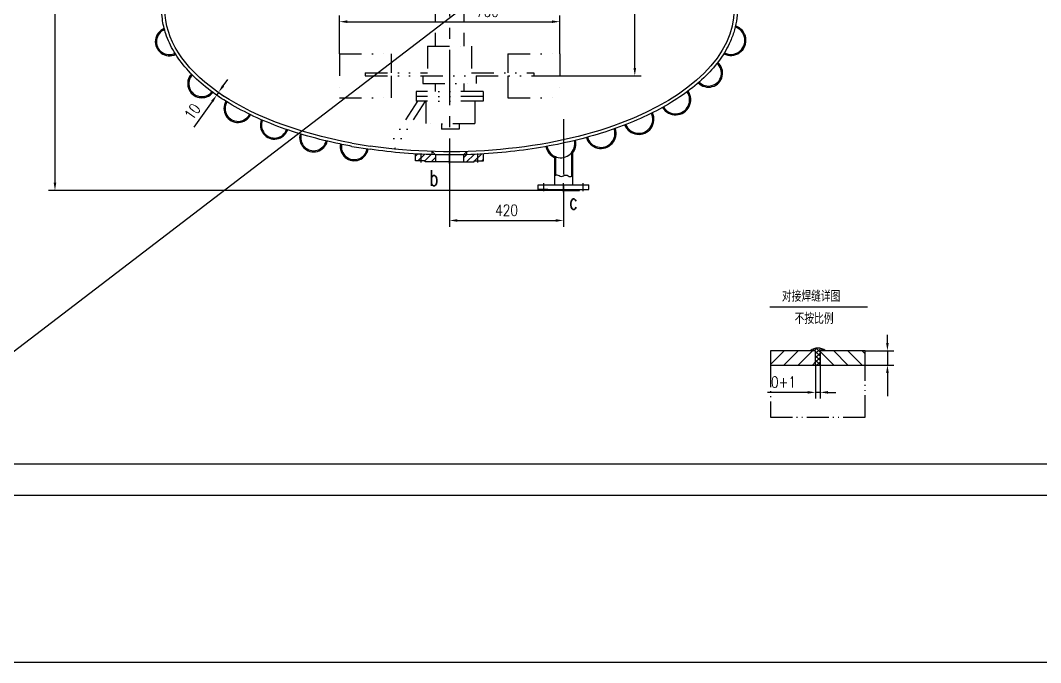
# Model space of a CAD drawing. Header units: millimetres. Extents: x -1762 to 42666, y -863 to 15979.
# Drawn here: x 397 to 3624, y -629 to 1402 of the extents above; entities that cross this region are included whole.
import ezdxf

# ---------------------------------------------------------------- set-up
doc = ezdxf.new("R2010")
doc.units = ezdxf.units.MM
doc.header["$LTSCALE"] = 10
doc.header["$MEASUREMENT"] = 0
for name, pattern in [('CENTER', [2, 1.25, -0.25, 0.25, -0.25]), ('DASHED', [0.75, 0.5, -0.25]), ('DIVIDE', [1.25, 0.5, -0.25, 0, -0.25, 0, -0.25]), ('SDHX', [11.5, 7, -1.3, 0.3, -1.3, 0.3, -1.3])]:
    doc.linetypes.add(name, pattern=pattern)
doc.layers.get('0').update_dxf_attribs({"linetype": 'CONTINUOUS'})
doc.layers.get('DEFPOINTS').update_dxf_attribs({"linetype": 'CONTINUOUS'})
for name, color, linetype in [('1轮廓实线层', 7, 'CONTINUOUS'), ('2细线层', 3, 'CONTINUOUS'), ('3中心线层', 1, 'CENTER'), ('4虚线层', 6, 'DASHED'), ('5剖面线层', 2, 'CONTINUOUS'), ('6文字层', 3, 'CONTINUOUS'), ('7标注层', 4, 'CONTINUOUS'), ('9双点划线', 6, 'SDHX'), ('9双点划线层', 6, 'DIVIDE'), ('图框层', 7, 'CONTINUOUS')]:
    doc.layers.add(name, color=color, linetype=linetype)
doc.styles.add('PC_TEXTSTYLE', font='romans.shx', dxfattribs={"width": 0.8, "bigfont": 'hzfs.shx'})
doc.dimstyles.new('TH_GBDIM', dxfattribs={"dimscale": 10, "dimtxt": 3.5, "dimasz": 2.5, "dimexe": 2, "dimexo": 0, "dimgap": 1.5, "dimtad": 1, "dimdec": 0, "dimzin": 0, "dimdsep": 46, "dimtxsty": 'PC_TEXTSTYLE', "dimcen": 2.5, "dimadec": 0, "dimazin": 0, "dimtfac": 0.714286, "dimtdec": 0, "dimtmove": 0, "dimatfit": 3, "dimfxl": 0, "dimtolj": 1, "dimtzin": 0, "dimarcsym": 0})

# ---------------------------------------------------------------- blocks, each defined once
blk = doc.blocks.new('*D14')
at = {"layer": '7标注层', "color": 0, "lineweight": -2, "ltscale": 14, "transparency": 16777216}
for p, q in [((1754.5, 873.9), (1754.5, 749.3)), ((2115.1, 859.1), (2115.1, 749.3)), ((1779.5, 769.3), (2090.1, 769.3))]:
    blk.add_line(p, q, dxfattribs=at)
at = {"layer": '7标注层', "color": 0, "ltscale": 14, "transparency": 16777216}
for points in [[(1779.5, 773.5), (1779.5, 765.1), (1754.5, 769.3)], [(2090.1, 773.5), (2090.1, 765.1), (2115.1, 769.3)]]:
    blk.add_solid(points, dxfattribs=at)
at = {"layer": 'DEFPOINTS', "color": 0, "ltscale": 14, "transparency": 16777216}
for p in [(1754.5, 873.9), (2115.1, 859.1), (2115.1, 769.3)]:
    blk.add_point(p, dxfattribs=at)
at = {"layer": '7标注层', "color": 3, "ltscale": 14, "transparency": 16777216, "insert": (1934.8, 801.8), "char_height": 35, "attachment_point": 5, "style": 'PC_TEXTSTYLE'}
blk.add_mtext('\\A1;420{}{}', dxfattribs=at)
blk = doc.blocks.new('*D26')
at = {"color": 0, "linetype": 'ByBlock', "ltscale": 14, "transparency": 16777216}
for p, q in [((-10.4, -184.4), (-10.4, -290.8)), ((4.6, -184.4), (4.6, -290.8)), ((-35.4, -270.8), (-162.4, -270.8)), ((4.6, -270.8), (-10.4, -270.8)), ((29.6, -270.8), (54.6, -270.8))]:
    blk.add_line(p, q, dxfattribs=at)
for points in [[(-35.4, -266.6), (-35.4, -275), (-10.4, -270.8)], [(29.6, -266.6), (29.6, -275), (4.6, -270.8)]]:
    blk.add_solid(points, dxfattribs=at)
at = {"layer": 'DEFPOINTS', "color": 0, "linetype": 'ByBlock', "ltscale": 14, "transparency": 16777216}
for p in [(-10.4, -184.4), (4.6, -184.4), (4.6, -270.8)]:
    blk.add_point(p, dxfattribs=at)
at = {"color": 3, "linetype": 'ByBlock', "ltscale": 14, "transparency": 16777216, "insert": (-111.4, -238.3), "char_height": 35, "attachment_point": 5, "style": 'PC_TEXTSTYLE'}
blk.add_mtext('\\A1;0+1{}{}', dxfattribs=at)
blk = doc.blocks.new('*D27')
at = {"color": 0, "linetype": 'ByBlock', "ltscale": 14, "transparency": 16777216}
for p, q in [((217.3, -114.4), (217.3, -89.4)), ((147.1, -139.4), (237.3, -139.4)), ((217.3, -139.4), (217.3, -184.4)), ((147.1, -184.4), (237.3, -184.4)), ((217.3, -209.4), (217.3, -282.6))]:
    blk.add_line(p, q, dxfattribs=at)
for points in [[(213.1, -114.4), (221.5, -114.4), (217.3, -139.4)], [(213.1, -209.4), (221.5, -209.4), (217.3, -184.4)]]:
    blk.add_solid(points, dxfattribs=at)
at = {"layer": 'DEFPOINTS', "color": 0, "linetype": 'ByBlock', "ltscale": 14, "transparency": 16777216}
for p in [(147.1, -139.4), (217.3, -139.4), (147.1, -184.4)]:
    blk.add_point(p, dxfattribs=at)
at = {"color": 3, "linetype": 'ByBlock', "ltscale": 14, "transparency": 16777216, "insert": (184.8, -258.7), "char_height": 35, "attachment_point": 5, "rotation": 90, "style": 'PC_TEXTSTYLE'}
blk.add_mtext('\\A1; {}{}', dxfattribs=at)
blk = doc.blocks.new('*D31')
at = {"layer": '7标注层', "color": 0, "lineweight": -2, "ltscale": 14, "transparency": 16777216}
for p, q in [((1754.5, 5334.1), (486.7, 5334.1)), ((506.7, 5309.1), (506.7, 889.1)), ((2115.1, 864.1), (486.7, 864.1))]:
    blk.add_line(p, q, dxfattribs=at)
at = {"layer": '7标注层', "color": 0, "ltscale": 14, "transparency": 16777216}
for points in [[(502.5, 5309.1), (510.8, 5309.1), (506.7, 5334.1)], [(502.5, 889.1), (510.8, 889.1), (506.7, 864.1)]]:
    blk.add_solid(points, dxfattribs=at)
at = {"layer": 'DEFPOINTS', "color": 0, "ltscale": 14, "transparency": 16777216}
for p in [(1754.5, 5334.1), (506.7, 864.1), (2115.1, 864.1)]:
    blk.add_point(p, dxfattribs=at)
at = {"layer": '7标注层', "color": 3, "ltscale": 14, "transparency": 16777216, "insert": (474.2, 3025.4), "char_height": 35, "attachment_point": 5, "rotation": 90, "style": 'PC_TEXTSTYLE'}
blk.add_mtext('\\A1;4750{}{}', dxfattribs=at)
blk = doc.blocks.new('*D35')
at = {"layer": '7标注层', "color": 0, "lineweight": -2, "ltscale": 14, "transparency": 16777216}
for p, q in [((1038.5, 1195), (1052.9, 1215.4)), ((1013.1, 1170.1), (1034.7, 1154.9)), ((1024.1, 1174.6), (1018.4, 1166.4)), ((1018.9, 1178.2), (1040.5, 1163)), ((1004, 1146), (946.1, 1064))]:
    blk.add_line(p, q, dxfattribs=at)
at = {"layer": '7标注层', "color": 0, "ltscale": 14, "transparency": 16777216}
for points in [[(1035.1, 1197.4), (1041.9, 1192.6), (1024.1, 1174.6)], [(1000.5, 1148.4), (1007.4, 1143.6), (1018.4, 1166.4)]]:
    blk.add_solid(points, dxfattribs=at)
at = {"layer": 'DEFPOINTS', "color": 0, "ltscale": 14, "transparency": 16777216}
for p in [(1013.1, 1170.1), (1018.4, 1166.4), (1018.9, 1178.2)]:
    blk.add_point(p, dxfattribs=at)
at = {"layer": '7标注层', "color": 3, "ltscale": 14, "transparency": 16777216, "insert": (941.3, 1113.5), "char_height": 35, "attachment_point": 5, "rotation": 54.8039, "style": 'PC_TEXTSTYLE'}
blk.add_mtext('\\A1;10{}{}', dxfattribs=at)
blk = doc.blocks.new('*D47')
at = {"layer": '7标注层', "color": 0, "lineweight": -2, "ltscale": 14, "transparency": 16777216}
for p, q in [((1406, 1296.4), (1406, 1418.1)), ((1431, 1398.1), (2078, 1398.1)), ((2103, 1296.4), (2103, 1418.1))]:
    blk.add_line(p, q, dxfattribs=at)
at = {"layer": '7标注层', "color": 0, "ltscale": 14, "transparency": 16777216}
for points in [[(1431, 1402.3), (1431, 1394), (1406, 1398.1)], [(2078, 1402.3), (2078, 1394), (2103, 1398.1)]]:
    blk.add_solid(points, dxfattribs=at)
at = {"layer": 'DEFPOINTS', "color": 0, "ltscale": 14, "transparency": 16777216}
for p in [(2103, 1398.1), (1406, 1296.4), (2103, 1296.4)]:
    blk.add_point(p, dxfattribs=at)
at = {"layer": '7标注层', "color": 3, "ltscale": 14, "transparency": 16777216, "insert": (1874.4, 1430.6), "char_height": 35, "attachment_point": 5, "style": 'PC_TEXTSTYLE'}
blk.add_mtext('\\A1;700{}{}', dxfattribs=at)
blk = doc.blocks.new('*D49')
at = {"layer": '7标注层', "color": 0, "lineweight": -2, "ltscale": 14, "transparency": 16777216}
for p, q in [((2071, 2226.7), (2360.3, 2226.7)), ((2340.3, 1251.7), (2340.3, 2201.7)), ((2021, 1226.7), (2360.3, 1226.7))]:
    blk.add_line(p, q, dxfattribs=at)
at = {"layer": '7标注层', "color": 0, "ltscale": 14, "transparency": 16777216}
for points in [[(2336.2, 2201.7), (2344.5, 2201.7), (2340.3, 2226.7)], [(2336.2, 1251.7), (2344.5, 1251.7), (2340.3, 1226.7)]]:
    blk.add_solid(points, dxfattribs=at)
at = {"layer": 'DEFPOINTS', "color": 0, "ltscale": 14, "transparency": 16777216}
for p in [(2071, 2226.7), (2340.3, 2226.7), (2021, 1226.7)]:
    blk.add_point(p, dxfattribs=at)
at = {"layer": '7标注层', "color": 3, "ltscale": 14, "transparency": 16777216, "insert": (2307.8, 1726.7), "char_height": 35, "attachment_point": 5, "rotation": 90, "style": 'PC_TEXTSTYLE'}
blk.add_mtext('\\A1;1000{}{}', dxfattribs=at)
blk = doc.blocks.new('*U24')
at = {"layer": '5剖面线层', "ltscale": 7}
h = blk.add_hatch(dxfattribs=at)
h.set_pattern_fill('ANSI31', color=256, scale=10, style=0)
h.set_pattern_definition([(45, (-746.158, -821.566), (-22.4506, 22.4506), [])])
h.paths.add_polyline_path([(-10.4, -184.4), (-10.4, -139.4), (-152.9, -139.4), (-152.9, -184.4)])
at = {"layer": '5剖面线层'}
h = blk.add_hatch(dxfattribs=at)
h.set_pattern_fill('ANSI37', color=256, scale=3, style=0)
h.set_pattern_definition([(45, (-2190.355, -4646.182), (-6.735192, 6.735192), []), (135, (-2190.355, -4646.182), (-6.735192, -6.735192), [])])
h.paths.add_polyline_path([(4.6, -139.4), (21.4, -139.4, 0.358906), (-26.6, -139.4), (-10.4, -139.4), (-10.4, -184.4), (4.6, -184.4)])
at = {"layer": '5剖面线层', "ltscale": 7}
h = blk.add_hatch(dxfattribs=at)
h.set_pattern_fill('ANSI31', color=256, scale=10, angle=90, style=0)
h.set_pattern_definition([(135, (-746.158, -821.566), (-22.4506, -22.4506), [])])
h.paths.add_polyline_path([(147.1, -184.4), (147.1, -139.4), (4.6, -139.4), (4.6, -184.4)])
blk.add_line((-152.9, -184.4), (-10.4, -184.4))
at = {"layer": '1轮廓实线层'}
for p, q in [((-10.4, -139.4), (-152.9, -139.4)), ((-152.9, -139.4), (-152.9, -184.4)), ((-10.4, -184.4), (-10.4, -139.4)), ((147.1, -139.4), (4.6, -139.4)), ((4.6, -139.4), (4.6, -184.4)), ((147.1, -184.4), (147.1, -139.4)), ((-152.9, -184.4), (4.6, -184.4)), ((4.6, -184.4), (147.1, -184.4))]:
    blk.add_line(p, q, dxfattribs=at)
blk.add_arc((-2.6, -168.5), 37.8, 50.5132, 129.4868, dxfattribs=at)
at = {"layer": '6文字层'}
blk.add_line((-154.6, 0), (154.6, 0), dxfattribs=at)
at = {"layer": '9双点划线'}
for p, q in [((-152.9, -184.4), (-152.9, -349.4)), ((147.1, -349.4), (147.1, -184.4)), ((-152.9, -349.4), (147.1, -349.4))]:
    blk.add_line(p, q, dxfattribs=at)
at = {"layer": 'DEFPOINTS', "color": 0, "linetype": 'ByBlock'}
for p in [(147.1, -139.4), (147.1, -184.4)]:
    blk.add_point(p, dxfattribs=at)
at = {"layer": '2细线层', "style": 'PC_TEXTSTYLE', "width": 0.8}
for s, p in [('对接焊缝详图', (-116.4, 15.8)), ('不按比例', (-76.2, -54.7))]:
    blk.add_text(s, height=35, dxfattribs=at).set_placement(p)
at = {"layer": '7标注层', "ltscale": 10}
dim = blk.add_linear_dim(base=(217.3, -139.4), p1=(147.1, -184.4), p2=(147.1, -139.4), angle=90, text=' {}{}', dimstyle='TH_GBDIM', override={"dimgap": 1.5, "dimtad": 1, "dimjust": 0, "dimse1": 0, "dimse2": 0, "dimsd1": 0, "dimsd2": 0, "dimclrt": 3, "dimtvp": 0}, dxfattribs=at)
dim.commit()
dim.dimension.update_dxf_attribs({"geometry": '*D27', "text_midpoint": (217.3, -258.7), "dimtype": 160})
dim = blk.add_linear_dim(base=(4.6, -270.8), p1=(-10.4, -184.4), p2=(4.6, -184.4), text='0+1{}{}', dimstyle='TH_GBDIM', override={"dimgap": 1.5, "dimtad": 1, "dimjust": 0, "dimse1": 0, "dimse2": 0, "dimsd1": 0, "dimsd2": 0, "dimclrt": 3, "dimtvp": 0}, dxfattribs=at)
dim.commit()
dim.dimension.update_dxf_attribs({"geometry": '*D26', "text_midpoint": (-111.4, -270.8), "dimtype": 160})

msp = doc.modelspace()

# ---------------------------------------------------------------- hatches: boundary and pattern name
at = {"layer": '5剖面线层', "ltscale": 14}
h = msp.add_hatch(dxfattribs=at)
h.set_pattern_fill('ANSI31', color=256, scale=5, style=0)
h.set_pattern_definition([(45, (-139.849, 129.064), (-11.22532, 11.22532), [])])
edge = h.paths.add_edge_path()
edge.add_line((1676.93, 957.68), (1676.93, 954.68))
edge.add_line((1676.93, 954.68), (1699.43, 954.68))
edge.add_line((1699.43, 954.68), (1709.95, 954.68))
edge.add_line((1709.95, 954.68), (1709.95, 977.23))
edge.add_spline(control_points=[(1709.95, 977.23), (1694.75, 977.6), (1679.57, 978.17), (1664.43, 978.92)], knot_values=[4.7615798, 4.7615798, 4.7615798, 4.7615798, 4.8120271, 4.8120271, 4.8120271, 4.8120271], degree=3, periodic=0)
edge.add_line((1664.43, 978.92), (1664.43, 957.68))
edge.add_line((1664.43, 957.68), (1673.43, 957.68))
edge.add_line((1673.43, 957.68), (1676.93, 957.68))
edge = h.paths.add_edge_path()
edge.add_spline(control_points=[(1664.43, 978.92), (1658.59, 979.22), (1652.75, 979.54), (1646.93, 979.88)], knot_values=[4.8120271, 4.8120271, 4.8120271, 4.8120271, 4.8314792, 4.8314792, 4.8314792, 4.8314792], degree=3, periodic=0)
edge.add_line((1646.93, 979.88), (1646.93, 957.68))
edge.add_line((1646.93, 957.68), (1655.43, 957.68))
edge.add_line((1655.43, 957.68), (1664.43, 957.68))
edge.add_line((1664.43, 957.68), (1664.43, 978.92))
edge = h.paths.add_edge_path()
edge.add_line((1831.93, 957.68), (1835.43, 957.68))
edge.add_line((1835.43, 957.68), (1844.43, 957.68))
edge.add_line((1844.43, 957.68), (1844.43, 978.92))
edge.add_spline(control_points=[(1844.43, 978.92), (1841.61, 978.78), (1838.79, 978.65), (1823.65, 977.96), (1811.31, 977.53), (1798.95, 977.23)], knot_values=[4.6128068, 4.6128068, 4.6128068, 4.6128068, 4.6221898, 4.6221898, 4.6631981, 4.6631981, 4.6631981, 4.6631981], degree=3, periodic=0)
edge.add_line((1798.95, 977.23), (1798.95, 954.68))
edge.add_line((1798.95, 954.68), (1809.43, 954.68))
edge.add_line((1809.43, 954.68), (1831.93, 954.68))
edge.add_line((1831.93, 954.68), (1831.93, 957.68))
edge = h.paths.add_edge_path()
edge.add_line((1844.43, 957.68), (1853.43, 957.68))
edge.add_line((1853.43, 957.68), (1861.93, 957.68))
edge.add_line((1861.93, 957.68), (1861.93, 979.88))
edge.add_spline(control_points=[(1861.93, 979.88), (1856.1, 979.53), (1850.27, 979.21), (1844.43, 978.92)], knot_values=[4.5933548, 4.5933548, 4.5933548, 4.5933548, 4.6128068, 4.6128068, 4.6128068, 4.6128068], degree=3, periodic=0)
edge.add_line((1844.43, 978.92), (1844.43, 957.68))

# ---------------------------------------------------------------- linework, layer by layer
at = {"ltscale": 14}
for p, q in [((1699.43, 987.52), (1709.95, 977.23)), ((1809.43, 987.52), (1798.95, 977.23))]:
    msp.add_line(p, q, dxfattribs=at)
msp.add_lwpolyline([(2086.57, 911.21, -0.0528224), (2090.58, 912.98, -0.0729934), (2093.72, 913.5, -0.1738746), (2100.68, 911.14, 0.1660823), (2107.91, 908.57, 0.1622777), (2115.07, 910.85, -0.1622777), (2122.22, 913.14, -0.1660823), (2129.45, 910.57, 0.1738746), (2136.41, 908.21, 0.0729934), (2139.55, 908.73, 0.0528224), (2143.57, 910.5)], format="xyb", dxfattribs=at)
for centre, radius, start, end in [((868.48, 1334.94), 44.5, 111.59073, 295.88974), ((868.48, 1334.94), 41, 111.59073, 295.88974), ((2643.98, 1339.18), 48, 242.62541, 71.72167), ((2643.98, 1339.18), 44.5, 242.62541, 71.72167), ((2573.51, 1235.52), 44.5, 223.56354, 49.27438), ((2573.51, 1235.52), 41, 223.56354, 49.27438), ((970.8, 1202.12), 44.5, 136.92494, 321.69186), ((970.8, 1202.12), 41, 137.13264, 321.52252), ((2469.29, 1151.36), 48, 210.92686, 34.51541), ((2469.29, 1151.36), 44.5, 210.92686, 34.51541), ((1085.52, 1123.86), 44.5, 149.35519, 333.21358), ((1085.52, 1123.86), 41, 149.45283, 333.13435), ((2352.81, 1089.6), 48, 202.50364, 25.04932), ((2352.81, 1089.6), 44.5, 202.50364, 25.04932), ((1200.84, 1071.09), 44.5, 157.62914, 340.09065), ((1200.84, 1071.09), 41, 157.7181, 340.01175), ((1324.75, 1030.92), 44.5, 163.96611, 345.82366), ((1324.75, 1030.92), 41, 164.04219, 345.75334), ((2233.16, 1045.14), 48, 196.31628, 18.31842), ((2233.16, 1045.14), 44.5, 196.31628, 18.31842), ((1453.34, 1002.92), 44.5, 169.40047, 351.25802), ((1453.34, 1002.92), 41, 169.47655, 351.1877), ((2106.25, 1012.26), 48, 191.07796, 245.788), ((2106.25, 1012.26), 44.5, 191.07796, 12.76379), ((2106.25, 1012.26), 48, 321.02185, 12.76379)]:
    msp.add_arc(centre, radius, start, end, dxfattribs=at)
at = {"ltscale": 14, "extrusion": (0, 0, -1)}
for start_param, end_param in [(5.0622612, 6.2831853), (3.1415927, 4.9956044)]:
    msp.add_ellipse((1754.45, 1436.68), major_axis=(-900, 0), ratio=0.5, start_param=start_param, end_param=end_param, dxfattribs=at)
at = {"ltscale": 14}
for points, knots in [([(1445.95, 1003.78), (1428.74, 1006.9), (1411.72, 1010.28), (1360.36, 1021.39), (1326.73, 1029.94), (1261.83, 1049.09), (1230.55, 1059.68), (1170.82, 1082.75), (1142.37, 1095.23), (1088.73, 1121.88), (1063.54, 1136.06), (1016.81, 1165.94), (995.27, 1181.63), (956.16, 1214.31), (938.59, 1231.31), (907.73, 1266.37), (894.44, 1284.45), (872.38, 1321.43), (863.61, 1340.34), (852.01, 1375.13), (848.37, 1390.94), (845.09, 1416.75), (844.45, 1426.71), (844.45, 1436.68)], [5.0601529, 5.0601529, 5.0601529, 5.0601529, 5.1207849, 5.1207849, 5.2454337, 5.2454337, 5.3700825, 5.3700825, 5.4947312, 5.4947312, 5.61938, 5.61938, 5.7440288, 5.7440288, 5.8686776, 5.8686776, 5.9933263, 5.9933263, 6.1179751, 6.1179751, 6.2195713, 6.2195713, 6.2831853, 6.2831853, 6.2831853, 6.2831853]), ([(2664.45, 1436.68), (2664.45, 1424.45), (2663.5, 1412.23), (2659.69, 1387.88), (2656.84, 1375.75), (2649.27, 1351.7), (2644.55, 1339.77), (2629.94, 1309.15), (2618.65, 1290.67), (2591.66, 1254.69), (2575.97, 1237.18), (2540.48, 1203.38), (2520.67, 1187.08), (2477.27, 1155.89), (2453.66, 1141.01), (2403.02, 1112.87), (2375.98, 1099.61), (2318.86, 1074.89), (2288.8, 1063.44), (2226.09, 1042.5), (2193.45, 1033.02), (2126.1, 1016.16), (2091.38, 1008.78), (2020.42, 996.25), (1984.16, 991.09), (1910.67, 983.07), (1873.42, 980.21), (1798.52, 976.82), (1760.86, 976.3), (1685.7, 977.59), (1648.2, 979.41), (1574.58, 985.32), (1538.46, 989.37), (1502.95, 994.5)], [3.1415927, 3.1415927, 3.1415927, 3.1415927, 3.2196291, 3.2196291, 3.2976655, 3.2976655, 3.375702, 3.375702, 3.5003508, 3.5003508, 3.6249996, 3.6249996, 3.7496483, 3.7496483, 3.8742971, 3.8742971, 3.9989459, 3.9989459, 4.1235947, 4.1235947, 4.2482434, 4.2482434, 4.3728922, 4.3728922, 4.497541, 4.497541, 4.6221898, 4.6221898, 4.7468386, 4.7468386, 4.8714873, 4.8714873, 4.9939485, 4.9939485, 4.9939485, 4.9939485])]:
    msp.add_open_spline(points, degree=3, knots=knots, dxfattribs=at)
at = {"layer": '1轮廓实线层', "ltscale": 14}
for p, q in [((-910.21, -629.25), (8552.97, 6614.39)), ((1445.91, 1003.8), (1502.99, 994.51)), ((1446.11, 1014.03), (1502.99, 1004.58)), ((1646.93, 957.68), (1646.93, 979.88)), ((1699.43, 977.52), (1699.43, 987.52)), ((1809.43, 977.51), (1809.43, 987.52)), ((1861.93, 957.68), (1861.93, 979.88)), ((2086.57, 972.35), (2086.57, 882.15)), ((2090.07, 972.35), (2090.07, 912.81)), ((2140.07, 983.33), (2140.07, 908.9)), ((2143.57, 988.01), (2143.57, 882.15)), ((1655.43, 957.68), (1646.93, 957.68)), ((1673.43, 957.68), (1655.43, 957.68)), ((1676.93, 957.68), (1673.43, 957.68)), ((1676.93, 954.68), (1676.93, 957.68)), ((1699.43, 954.68), (1676.93, 954.68)), ((1754.43, 954.68), (1699.43, 954.68)), ((1754.43, 954.68), (1809.43, 954.68)), ((1809.43, 954.68), (1831.93, 954.68)), ((1831.93, 957.68), (1835.43, 957.68)), ((1831.93, 954.68), (1831.93, 957.68)), ((1835.43, 957.68), (1853.43, 957.68)), ((1853.43, 957.68), (1861.93, 957.68)), ((2035.07, 867.15), (2035.07, 882.15)), ((2035.07, 882.15), (2043.57, 882.15)), ((2043.57, 882.15), (2061.57, 882.15)), ((2061.57, 882.15), (2085.57, 882.15)), ((2085.57, 882.15), (2195.07, 882.15)), ((2195.07, 867.15), (2195.07, 882.15)), ((2043.57, 867.15), (2035.07, 867.15)), ((2061.57, 867.15), (2043.57, 867.15)), ((2065.07, 867.15), (2061.57, 867.15)), ((2065.07, 864.15), (2065.07, 867.15)), ((2065.07, 867.15), (2168.57, 867.15)), ((2085.57, 864.15), (2065.07, 864.15)), ((2115.07, 864.15), (2085.57, 864.15)), ((2115.07, 864.15), (2144.57, 864.15)), ((2144.57, 864.15), (2165.07, 864.15)), ((2165.07, 864.15), (2165.07, 867.15)), ((2168.57, 867.15), (2186.57, 867.15)), ((2186.57, 867.15), (2195.07, 867.15)), ((8836.87, -629.25), (-910.21, -629.25))]:
    msp.add_line(p, q, dxfattribs=at)
at = {"layer": '3中心线层', "ltscale": 14}
for p, q in [((1754.45, 4949.04), (1754.45, 873.91)), ((2115.07, 1090.21), (2115.07, 785.35)), ((1664.43, 952.68), (1664.43, 981.68)), ((1754.43, 949.68), (1754.43, 981.68)), ((1844.43, 952.68), (1844.43, 981.68)), ((2052.57, 862.15), (2052.57, 887.15)), ((2115.07, 859.15), (2115.07, 887.15)), ((2177.57, 862.15), (2177.57, 887.15))]:
    msp.add_line(p, q, dxfattribs=at)
at = {"layer": '3中心线层', "color": 0, "ltscale": 10}
for p, q in [((1709.95, 977.23), (1709.95, 954.68)), ((1798.95, 977.23), (1798.95, 954.68))]:
    msp.add_line(p, q, dxfattribs=at)
at = {"layer": '4虚线层', "ltscale": 14}
for p, q in [((1709.45, 2203.13), (1709.45, 1320.23)), ((1799.45, 2203.13), (1799.45, 1320.23)), ((1709.45, 1203.13), (1709.45, 1177.24)), ((1799.45, 1203.13), (1799.45, 1177.24))]:
    msp.add_line(p, q, dxfattribs=at)
at = {"layer": '9双点划线层', "ltscale": 14}
for p, q in [((1405.95, 1296.38), (1569.95, 1296.38)), ((1405.95, 1296.38), (1405.95, 1156.98)), ((1569.95, 1296.38), (1569.95, 1236.52)), ((1684.75, 1320.23), (1824.15, 1320.23)), ((1684.75, 1320.23), (1684.75, 1226.68)), ((1824.15, 1320.23), (1824.15, 1226.68)), ((1938.95, 1296.38), (2102.95, 1296.38)), ((1938.95, 1296.38), (1938.95, 1236.52)), ((2102.95, 1296.38), (2102.95, 1156.98)), ((1487.95, 1236.52), (1684.75, 1236.52)), ((1487.95, 1236.52), (1487.95, 1226.68)), ((1487.95, 1226.68), (2020.95, 1226.68)), ((1569.95, 1226.68), (1569.95, 1156.98)), ((1669.75, 1226.68), (1669.75, 1203.13)), ((1824.15, 1236.52), (2020.95, 1236.52)), ((1839.15, 1226.68), (1839.15, 1203.13)), ((1938.95, 1226.68), (1938.95, 1156.98)), ((2020.95, 1236.52), (2020.95, 1226.68)), ((1669.75, 1203.13), (1839.15, 1203.13)), ((1860.45, 1177.24), (1649.23, 1177.24)), ((1649.23, 1177.24), (1649.23, 1146.22)), ((1860.45, 1161.73), (1649.23, 1161.73)), ((1860.45, 1177.24), (1860.45, 1146.22)), ((1405.95, 1156.98), (1569.95, 1156.98)), ((1653.61, 1146.22), (1557.91, 997.54)), ((1677.39, 1146.22), (1580.19, 995.19)), ((1860.45, 1146.22), (1649.23, 1146.22)), ((1679.47, 1146.22), (1679.47, 1075.55)), ((1834.6, 1146.22), (1834.6, 1075.55)), ((1938.95, 1156.98), (2102.95, 1156.98)), ((1834.6, 1075.55), (1679.47, 1075.55)), ((1729.02, 1075.55), (1729.02, 1058.31)), ((1785.04, 1075.55), (1785.04, 1058.31)), ((1785.04, 1058.31), (1729.02, 1058.31))]:
    msp.add_line(p, q, dxfattribs=at)
at = {"layer": 'DEFPOINTS', "color": 0, "ltscale": 14}
msp.add_line((-250, -100), (8160, -100), dxfattribs=at)
at = {"layer": '图框层', "color": 7, "ltscale": 14}
msp.add_line((0, 0), (8060, 0), dxfattribs=at)

# ---------------------------------------------------------------- block references
at = {"layer": '1轮廓实线层'}
msp.add_blockref('*U24', (2921.99, 496.45), dxfattribs=at)

# ---------------------------------------------------------------- texts
at = {"layer": '6文字层', "ltscale": 14, "style": 'PC_TEXTSTYLE', "width": 0.667}
for s, p in [('b', (1691.93, 878.55)), ('c', (2133.29, 804.07))]:
    msp.add_text(s, height=50, dxfattribs=at).set_placement(p)

# ---------------------------------------------------------------- dimensions: what is measured, and where the dimension line sits
at = {"layer": '7标注层', "ltscale": 14}
dim = msp.add_linear_dim(base=(506.66, 864.15), p1=(1754.45, 5334.12), p2=(2115.07, 864.15), angle=90, text='4750{}{}', dimstyle='TH_GBDIM', override={"dimgap": 1.5, "dimtad": 1, "dimjust": 0, "dimse1": 0, "dimse2": 0, "dimsd1": 0, "dimsd2": 0, "dimclrt": 3, "dimtvp": 0}, dxfattribs=at)
dim.commit()
dim.dimension.update_dxf_attribs({"geometry": '*D31', "text_midpoint": (506.66, 3025.39), "dimtype": 160})
dim = msp.add_linear_dim(base=(2340.33, 2226.68), p1=(2020.95, 1226.68), p2=(2070.95, 2226.68), angle=90, text='1000{}{}', dimstyle='TH_GBDIM', override={"dimgap": 1.5, "dimtad": 1, "dimjust": 0, "dimse1": 0, "dimse2": 0, "dimsd1": 0, "dimsd2": 0, "dimclrt": 3, "dimtvp": 0}, dxfattribs=at)
dim.commit()
dim.dimension.update_dxf_attribs({"geometry": '*D49', "text_midpoint": (2307.83, 1726.68)})
dim = msp.add_linear_dim(base=(2102.95, 1398.14), p1=(1405.95, 1296.38), p2=(2102.95, 1296.38), text='700{}{}', dimstyle='TH_GBDIM', override={"dimgap": 1.5, "dimtad": 1, "dimjust": 0, "dimse1": 0, "dimse2": 0, "dimsd1": 0, "dimsd2": 0, "dimclrt": 3, "dimtvp": 0}, dxfattribs=at)
dim.commit()
dim.dimension.update_dxf_attribs({"geometry": '*D47', "text_midpoint": (1874.39, 1398.14), "dimtype": 160})
dim = msp.add_aligned_dim(p1=(1018.9, 1178.24), p2=(1013.13, 1170.07), distance=6.4, text='10{}{}', dimstyle='TH_GBDIM', override={"dimgap": 1.5, "dimtad": 1, "dimjust": 0, "dimse1": 0, "dimse2": 0, "dimsd1": 0, "dimsd2": 0, "dimclrt": 3, "dimtvp": 0}, dxfattribs=at)
dim.commit()
dim.dimension.update_dxf_attribs({"geometry": '*D35', "text_midpoint": (941.28, 1113.48)})
dim = msp.add_linear_dim(base=(2115.07, 769.31), p1=(1754.45, 873.91), p2=(2115.07, 859.15), text='420{}{}', dimstyle='TH_GBDIM', override={"dimgap": 1.5, "dimtad": 1, "dimjust": 0, "dimse1": 0, "dimse2": 0, "dimsd1": 0, "dimsd2": 0, "dimclrt": 3, "dimtvp": 0}, dxfattribs=at)
dim.commit()
dim.dimension.update_dxf_attribs({"geometry": '*D14', "text_midpoint": (1934.76, 801.81)})

doc.saveas('drawing.dxf')
